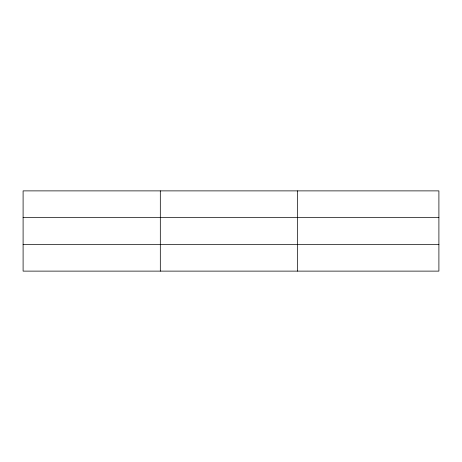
<?xml version="1.0" encoding="UTF-8"?>
<svg xmlns="http://www.w3.org/2000/svg" width="462" height="462" viewBox="0 0 462 462"><rect width="100%" height="100%" fill="white"/><g stroke="black" fill="none" stroke-linecap="round" stroke-linejoin="round"><path stroke-width="0.69" d="M160.314 190.881L160.314 271.119M297.528 190.881L297.528 271.119M438.9 244.641L438.9 271.119L23.1 271.119L23.1 190.881L438.9 190.881L438.9 244.641L23.1 244.641M23.1 217.359L438.9 217.359"/></g></svg>
